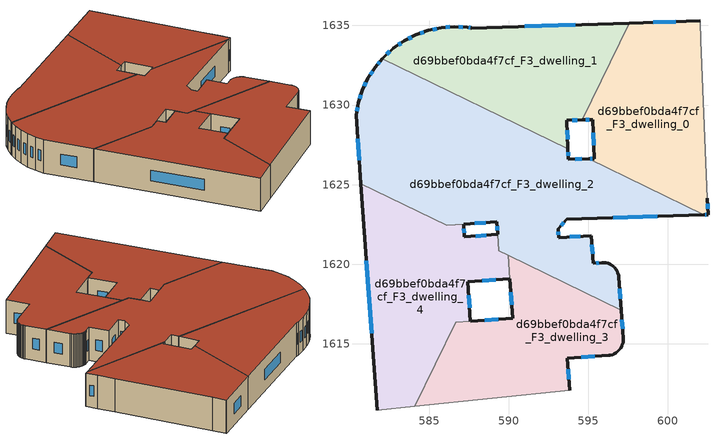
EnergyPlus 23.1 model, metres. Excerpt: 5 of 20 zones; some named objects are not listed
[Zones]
d69bbef0bda4f7cf_F3_dwelling_0
 floor to d69bbef0bda4f7cf_F2_dwelling_0 (EU_floor_Construction): 602.02,1635.29 602.03,1635.23 602.08,1634.07 602.42,1625.62 602.49,1624.15 602.53,1623.12 602.25,1623.11 595.02,1626.62 595.37,1626.63 595.28,1629.08 594.62,1629.06 597.58,1635.15 z9
 wall outside (EU_wall_Construction): 602.25,1623.11 602.53,1623.12 602.49,1624.15 / 594.62,1629.06 595.28,1629.08 595.37,1626.63 595.02,1626.62 / 602.03,1635.29 597.58,1635.15 z9:12
 wall adiabatic (EU_wall_Construction): 602.49,1624.15 602.42,1625.62 602.08,1634.07 602.03,1635.23 602.03,1635.29 z9:12
 wall to d69bbef0bda4f7cf_F3_dwelling_2 (EU_wall_Construction): 595.02,1626.62 602.25,1623.11 z9:12
 wall to d69bbef0bda4f7cf_F3_dwelling_1 (EU_wall_Construction): 597.58,1635.15 594.62,1629.06 z9:12
 window (EU_Window_Construction): 602.51,1623.47 602.5,1623.8 / 602.34,1623.11 602.43,1623.12 / 595.25,1626.63 595.14,1626.63 / 595.31,1628.25 595.34,1627.47 / 594.85,1629.07 595.06,1629.08 / 600.51,1635.24 599.09,1635.2 z10.02:10.98
 roof outside (EU_roof_Construction): 602.53,1623.12 602.49,1624.15 602.42,1625.62 602.08,1634.07 602.03,1635.23 602.03,1635.29 597.58,1635.15 594.62,1629.06 595.28,1629.08 595.37,1626.63 595.02,1626.62 602.25,1623.11 z12
d69bbef0bda4f7cf_F3_dwelling_1
 floor to d69bbef0bda4f7cf_F2_dwelling_1 (EU_floor_Construction): 597.58,1635.15 594.62,1629.06 593.67,1629.04 593.72,1627.25 582.07,1632.92 582.14,1633 582.75,1633.55 582.88,1633.65 583.43,1634.03 584.17,1634.4 584.95,1634.68 585.75,1634.86 586.58,1634.93 587.4,1634.89 587.67,1634.85 587.63,1634.83 z9
 wall outside (EU_wall_Construction): 587.68,1634.85 587.41,1634.89 586.58,1634.93 585.76,1634.86 584.95,1634.68 584.17,1634.4 583.43,1634.03 582.88,1633.65 582.75,1633.55 582.14,1633 582.07,1632.92 / 587.68,1634.85 587.64,1634.83 / 597.58,1635.15 587.64,1634.83 / 593.72,1627.25 593.67,1629.04 594.62,1629.06 z9:12
 wall to d69bbef0bda4f7cf_F3_dwelling_2 (EU_wall_Construction): 582.07,1632.92 593.72,1627.25 z9:12
 window (EU_Window_Construction): 583.92,1634.27 583.68,1634.15 / 584.68,1634.59 584.43,1634.5 / 585.48,1634.8 585.22,1634.74 / 586.3,1634.9 586.04,1634.88 / 587.12,1634.9 586.86,1634.91 / 587.58,1634.86 587.5,1634.87 / 594.2,1635.04 591.02,1634.94 / 593.99,1629.04 594.3,1629.05 / 593.7,1627.86 593.69,1628.43 / 582.55,1633.36 582.35,1633.19 / 583.24,1633.9 583.06,1633.78 z10.02:10.98
 roof outside (EU_roof_Construction): 594.62,1629.06 597.58,1635.15 587.64,1634.83 587.68,1634.85 587.41,1634.89 586.58,1634.93 585.76,1634.86 584.95,1634.68 584.17,1634.4 583.43,1634.03 582.88,1633.65 582.75,1633.55 582.14,1633 582.07,1632.92 593.72,1627.25 593.67,1629.04 z12
d69bbef0bda4f7cf_F3_dwelling_2
 floor to d69bbef0bda4f7cf_F2_dwelling_2 (EU_floor_Construction): 595.02,1626.62 602.25,1623.11 593.66,1622.84 593.1,1622.22 593.15,1621.66 595.19,1621.8 595.32,1620.06 595.86,1620.09 595.99,1620.1 596.12,1620.08 596.25,1620.05 596.37,1620 596.48,1619.93 596.58,1619.86 596.68,1619.77 596.76,1619.66 596.83,1619.55 596.87,1619.43 596.91,1619.3 596.93,1619.17 597.07,1617.11 589.39,1620.85 589.27,1622.66 586.12,1622.44 580.72,1625.06 580.41,1629.36 580.55,1630.13 580.81,1630.92 581.16,1631.67 581.61,1632.37 582.07,1632.92 593.72,1627.25 593.75,1626.59 z9
 wall outside (EU_wall_Construction): 587.18,1622.51 589.27,1622.66 589.32,1621.87 / 582.07,1632.92 581.61,1632.37 581.16,1631.67 580.81,1630.92 580.56,1630.13 580.41,1629.36 580.72,1625.06 / 595.02,1626.62 593.75,1626.59 593.72,1627.25 / 597.07,1617.11 596.93,1619.17 596.91,1619.3 596.87,1619.43 596.83,1619.55 596.76,1619.66 596.68,1619.77 596.58,1619.86 596.48,1619.93 596.37,1620 596.25,1620.05 596.12,1620.08 595.99,1620.1 595.86,1620.09 595.32,1620.06 595.19,1621.8 593.15,1621.66 593.1,1622.22 593.66,1622.84 602.25,1623.11 z9:12
 wall to d69bbef0bda4f7cf_F3_dwelling_4 (EU_wall_Construction): 586.12,1622.44 587.17,1622.51 / 580.72,1625.06 586.11,1622.44 / 589.32,1621.87 589.39,1620.85 589.98,1620.56 z9:12
 wall to d69bbef0bda4f7cf_F3_dwelling_3 (EU_wall_Construction): 589.98,1620.56 597.07,1617.11 z9:12
 window (EU_Window_Construction): 587.89,1622.56 588.56,1622.61 / 580.52,1627.89 580.61,1626.52 / 580.51,1629.87 580.46,1629.62 / 580.72,1630.65 580.64,1630.4 / 581.04,1631.42 580.93,1631.18 / 581.45,1632.13 581.31,1631.91 / 581.91,1632.73 581.77,1632.55 / 593.74,1626.81 593.73,1627.03 / 594.59,1626.61 594.18,1626.6 / 596.58,1622.93 599.33,1623.02 / 593.29,1622.43 593.47,1622.63 / 593.13,1621.85 593.12,1622.03 / 594.49,1621.76 593.84,1621.71 / 595.27,1620.65 595.23,1621.21 / 595.68,1620.08 595.5,1620.07 / 597.02,1617.81 596.98,1618.47 / 589.28,1622.39 589.3,1622.14 z10.02:10.98
 roof outside (EU_roof_Construction): 597.07,1617.11 596.93,1619.17 596.91,1619.3 596.87,1619.43 596.83,1619.55 596.76,1619.66 596.68,1619.77 596.58,1619.86 596.48,1619.93 596.37,1620 596.25,1620.05 596.12,1620.08 595.99,1620.1 595.86,1620.09 595.32,1620.06 595.19,1621.8 593.15,1621.66 593.1,1622.22 593.66,1622.84 602.25,1623.11 595.02,1626.62 593.75,1626.59 593.72,1627.25 582.07,1632.92 581.61,1632.37 581.16,1631.67 580.81,1630.92 580.55,1630.13 580.41,1629.36 580.72,1625.06 586.12,1622.44 589.27,1622.66 589.39,1620.85 z12
d69bbef0bda4f7cf_F3_dwelling_3
 floor to d69bbef0bda4f7cf_F2_dwelling_3 (EU_floor_Construction): 597.07,1617.11 597.2,1615.34 597.2,1615.21 597.19,1615.08 597.15,1614.96 597.1,1614.84 597.04,1614.72 596.97,1614.62 596.87,1614.52 596.77,1614.44 596.65,1614.38 596.53,1614.33 596.4,1614.29 596.28,1614.27 593.69,1614.09 593.83,1612.07 584.11,1611.07 586.68,1616.35 590.25,1616.61 589.98,1620.56 z9
 wall outside (EU_wall_Construction): 593.83,1612.07 593.69,1614.09 596.28,1614.27 596.4,1614.29 596.53,1614.33 596.65,1614.38 596.77,1614.44 596.87,1614.52 596.97,1614.62 597.04,1614.72 597.1,1614.84 597.15,1614.96 597.19,1615.08 597.2,1615.21 597.2,1615.34 597.07,1617.11 / 590.08,1619.09 590.25,1616.61 587.61,1616.42 z9:12
 wall adiabatic (EU_wall_Construction): 584.11,1611.07 593.83,1612.07 z9:12
 wall to d69bbef0bda4f7cf_F3_dwelling_4 (EU_wall_Construction): 587.6,1616.42 586.68,1616.36 / 586.68,1616.35 584.11,1611.07 / 589.98,1620.56 590.08,1619.09 z9:12
 window (EU_Window_Construction): 594.57,1614.15 595.4,1614.21 / 593.78,1612.76 593.73,1613.4 / 589.35,1616.54 588.51,1616.49 / 597.16,1615.94 597.12,1616.51 / 590.14,1618.25 590.19,1617.45 z10.02:10.98
 roof outside (EU_roof_Construction): 596.4,1614.29 596.53,1614.33 596.65,1614.38 596.77,1614.44 596.87,1614.52 596.97,1614.62 597.04,1614.72 597.1,1614.84 597.15,1614.96 597.19,1615.08 597.2,1615.21 597.2,1615.34 597.07,1617.11 589.98,1620.56 590.25,1616.61 586.68,1616.36 584.11,1611.07 593.83,1612.07 593.69,1614.09 596.28,1614.27 z12
d69bbef0bda4f7cf_F3_dwelling_4
 floor to d69bbef0bda4f7cf_F2_dwelling_4 (EU_floor_Construction): 589.32,1621.87 589.39,1620.85 589.98,1620.56 590.08,1619.09 587.43,1618.91 587.6,1616.42 586.68,1616.36 584.11,1611.07 581.73,1610.83 580.72,1625.06 586.12,1622.44 587.17,1622.51 587.22,1621.71 z9
 wall outside (EU_wall_Construction): 589.32,1621.87 587.22,1621.71 587.17,1622.51 / 587.6,1616.42 587.43,1618.91 590.08,1619.09 / 580.72,1625.06 581.73,1610.83 z9:12
 wall adiabatic (EU_wall_Construction): 581.73,1610.83 584.11,1611.07 z9:12
 window (EU_Window_Construction): 587.2,1621.99 587.19,1622.24 / 588.61,1621.82 587.94,1621.77 / 588.33,1618.97 589.18,1619.03 / 587.55,1617.27 587.49,1618.06 / 581.06,1620.22 581.39,1615.67 z10.02:10.98
 roof outside (EU_roof_Construction): 584.11,1611.07 586.68,1616.36 587.6,1616.42 587.43,1618.91 590.08,1619.09 589.98,1620.56 589.39,1620.85 589.32,1621.87 587.22,1621.71 587.17,1622.51 586.12,1622.44 580.72,1625.06 581.73,1610.83 z12
[Building]
EU S2 Campaign: North Axis=0; Terrain=City; Solar Distribution=FullExterior
[Site:Location]
Vienna: Latitude=48; Longitude=16.5; Time Zone=1; Elevation=183
[SizingPeriod:WeatherFileDays]
AnnualSizingPeriod: Begin Month=1; Begin Day of Month=1; End Month=12; End Day of Month=31; Day of Week for Start Day=Monday; Use Weather File Daylight Saving Period=No; Use Weather File Rain and Snow Indicators=No
[MATERIAL]
EU_InternalMass_Material: Roughness=MediumRough; Thickness=0.1; Conductivity=1; Density=1800; Specific Heat=900; Thermal Absorptance=0.9; Solar Absorptance=0.7; Visible Absorptance=0.7
[MATERIAL:NOMASS] Roughness=MediumRough; Thermal Absorptance=0.9; Solar Absorptance=0.7; Visible Absorptance=0.7
Name | Thermal Resistance
EU_wall_NoMass | 0.942466
EU_roof_NoMass | 0.551687
EU_floor_NoMass | 0.66527
[WINDOWMATERIAL:SIMPLEGLAZINGSYSTEM]
EU_Window_SimpleGlazing: UFactor=2.03367; Solar Heat Gain Coefficient=0.65; Visible Transmittance=0.65
[CONSTRUCTION]
EU_wall_Construction: EU_wall_NoMass
EU_roof_Construction: EU_roof_NoMass
EU_floor_Construction: EU_floor_NoMass
EU_Window_Construction: EU_Window_SimpleGlazing
EU_InternalMass_Construction: EU_InternalMass_Material
[ZONE] Type=1; Multiplier=1; Ceiling Height=autocalculate; Floor Area=autocalculate; Part of Total Floor Area=Yes
Name | Volume
d69bbef0bda4f7cf_F3_dwelling_0 | 203.012
d69bbef0bda4f7cf_F3_dwelling_1 | 203.039
d69bbef0bda4f7cf_F3_dwelling_2 | 402.417
d69bbef0bda4f7cf_F3_dwelling_3 | 192.052
d69bbef0bda4f7cf_F3_dwelling_4 | 217.646
[INTERNALMASS] Construction=EU_InternalMass_Construction
Name | Zone or ZoneList | Surface Area
d69bbef0bda4f7cf_F3_dwelling_0_EU_InternalMass | d69bbef0bda4f7cf_F3_dwelling_0 | 67.6709
d69bbef0bda4f7cf_F3_dwelling_1_EU_InternalMass | d69bbef0bda4f7cf_F3_dwelling_1 | 67.6801
d69bbef0bda4f7cf_F3_dwelling_2_EU_InternalMass | d69bbef0bda4f7cf_F3_dwelling_2 | 134.15
d69bbef0bda4f7cf_F3_dwelling_3_EU_InternalMass | d69bbef0bda4f7cf_F3_dwelling_3 | 64.026
d69bbef0bda4f7cf_F3_dwelling_4_EU_InternalMass | d69bbef0bda4f7cf_F3_dwelling_4 | 72.5488
[OTHEREQUIPMENT] Fuel Type=Electricity; Design Level Calculation Method=Watts/Area; Power per Zone Floor Area=1; Fraction Latent=0; Fraction Radiant=0; Fraction Lost=0; Carbon Dioxide Generation Rate=0; EndUse Subcategory=EU_Step8_InternalGains
Name | Zone or ZoneList or Space or SpaceList | Schedule
EU_Step8_InternalGain_d69bbef0bda4f7cf_F3_dwelling_0_f000 | d69bbef0bda4f7cf_F3_dwelling_0 | EU_Step8_GainSchedule_d69bbef0bda4f7cf_F3_dwelling_0_f000
EU_Step8_InternalGain_d69bbef0bda4f7cf_F3_dwelling_1_f000 | d69bbef0bda4f7cf_F3_dwelling_1 | EU_Step8_GainSchedule_d69bbef0bda4f7cf_F3_dwelling_1_f000
EU_Step8_InternalGain_d69bbef0bda4f7cf_F3_dwelling_2_f000 | d69bbef0bda4f7cf_F3_dwelling_2 | EU_Step8_GainSchedule_d69bbef0bda4f7cf_F3_dwelling_2_f000
EU_Step8_InternalGain_d69bbef0bda4f7cf_F3_dwelling_3_f000 | d69bbef0bda4f7cf_F3_dwelling_3 | EU_Step8_GainSchedule_d69bbef0bda4f7cf_F3_dwelling_3_f000
EU_Step8_InternalGain_d69bbef0bda4f7cf_F3_dwelling_4_f000 | d69bbef0bda4f7cf_F3_dwelling_4 | EU_Step8_GainSchedule_d69bbef0bda4f7cf_F3_dwelling_4_f000
[ZONEVENTILATION:DESIGNFLOWRATE] Schedule=EU_AlwaysOn; Design Flow Rate Calculation Method=AirChanges/Hour; Air Changes per Hour=0.530523; Ventilation Type=Natural; Fan Pressure Rise=0; Fan Total Efficiency=1; Constant Term Coefficient=1; Temperature Term Coefficient=0; Velocity Term Coefficient=0; Velocity Squared Term Coefficient=0; Minimum Indoor Temperature=-100; Maximum Indoor Temperature=100; Delta Temperature=-100; Minimum Outdoor Temperature=-100; Maximum Outdoor Temperature=100; Maximum Wind Speed=40
Name | Zone or ZoneList or Space or SpaceList
EU_ConstantAir_d69bbef0bda4f7cf_F3_dwelling_0 | d69bbef0bda4f7cf_F3_dwelling_0
EU_ConstantAir_d69bbef0bda4f7cf_F3_dwelling_1 | d69bbef0bda4f7cf_F3_dwelling_1
EU_ConstantAir_d69bbef0bda4f7cf_F3_dwelling_2 | d69bbef0bda4f7cf_F3_dwelling_2
EU_ConstantAir_d69bbef0bda4f7cf_F3_dwelling_3 | d69bbef0bda4f7cf_F3_dwelling_3
EU_ConstantAir_d69bbef0bda4f7cf_F3_dwelling_4 | d69bbef0bda4f7cf_F3_dwelling_4
[HVACTEMPLATE:ZONE:IDEALLOADSAIRSYSTEM] System Availability Schedule=EU_AlwaysOn; Maximum Heating Supply Air Temperature=50; Minimum Cooling Supply Air Temperature=13; Maximum Heating Supply Air Humidity Ratio=0.0156; Minimum Cooling Supply Air Humidity Ratio=0.0077; Heating Limit=NoLimit; Cooling Limit=NoLimit; Heating Availability Schedule=EU_AlwaysOn; Cooling Availability Schedule=EU_CoolingOff; Dehumidification Control Type=ConstantSensibleHeatRatio; Cooling Sensible Heat Ratio=0.7; Dehumidification Setpoint=60; Humidification Control Type=None; Humidification Setpoint=30; Outdoor Air Method=None; Outdoor Air Flow Rate per Person=0.00944; Outdoor Air Flow Rate per Zone Floor Area=0; Outdoor Air Flow Rate per Zone=0; Demand Controlled Ventilation Type=None; Outdoor Air Economizer Type=NoEconomizer; Heat Recovery Type=None; Sensible Heat Recovery Effectiveness=0.7; Latent Heat Recovery Effectiveness=0.65
Name | Template Thermostat
d69bbef0bda4f7cf_F3_dwelling_0 | EU_HeatOnly_d69bbef0bda4f7cf_F3_dwelling_0
d69bbef0bda4f7cf_F3_dwelling_1 | EU_HeatOnly_d69bbef0bda4f7cf_F3_dwelling_1
d69bbef0bda4f7cf_F3_dwelling_2 | EU_HeatOnly_d69bbef0bda4f7cf_F3_dwelling_2
d69bbef0bda4f7cf_F3_dwelling_3 | EU_HeatOnly_d69bbef0bda4f7cf_F3_dwelling_3
d69bbef0bda4f7cf_F3_dwelling_4 | EU_HeatOnly_d69bbef0bda4f7cf_F3_dwelling_4
[SIZING:ZONE] Zone Cooling Design Supply Air Temperature Input Method=SupplyAirTemperature; Zone Cooling Design Supply Air Temperature=13; Zone Heating Design Supply Air Temperature Input Method=SupplyAirTemperature; Zone Heating Design Supply Air Temperature=50; Zone Cooling Design Supply Air Humidity Ratio=0.008; Zone Heating Design Supply Air Humidity Ratio=0.008; Cooling Design Air Flow Method=DesignDay; Cooling Design Air Flow Rate=0; Cooling Minimum Air Flow per Zone Floor Area=0.000762; Cooling Minimum Air Flow=0; Cooling Minimum Air Flow Fraction=0.2; Heating Design Air Flow Method=DesignDay; Heating Design Air Flow Rate=0; Heating Maximum Air Flow per Zone Floor Area=0.002032; Heating Maximum Air Flow=0.141576; Heating Maximum Air Flow Fraction=0.3; Account for Dedicated Outdoor Air System=No; Dedicated Outdoor Air System Control Strategy=NeutralSupplyAir; Dedicated Outdoor Air Low Setpoint Temperature for Design=autosize; Dedicated Outdoor Air High Setpoint Temperature for Design=autosize; Zone Load Sizing Method=Sensible Load Only No Latent Load; Zone Latent Cooling Design Supply Air Humidity Ratio Input Method=HumidityRatioDifference; Zone Cooling Design Supply Air Humidity Ratio Difference=0.005; Zone Latent Heating Design Supply Air Humidity Ratio Input Method=HumidityRatioDifference; Zone Humidification Design Supply Air Humidity Ratio Difference=0.005
d69bbef0bda4f7cf_F3_dwelling_0; d69bbef0bda4f7cf_F3_dwelling_1; d69bbef0bda4f7cf_F3_dwelling_2; d69bbef0bda4f7cf_F3_dwelling_3; d69bbef0bda4f7cf_F3_dwelling_4
[SCHEDULE:CONSTANT]
Name | Hourly Value
EU_AlwaysOn | 1
EU_CoolingOff | 0
[SCHEDULE:FILE] Column Number=1; Rows to Skip at Top=0; Number of Hours of Data=8760; Column Separator=Comma; Interpolate to Timestep=No; Minutes per Item=60; Adjust Schedule for Daylight Savings=Yes
Name | File
EU_Step8_GainSchedule_d69bbef0bda4f7cf_F3_dwelling_0_f000 | ../../schedules/d69bbef0bda4f7cf/d69bbef0bda4f7cf_F3_dwelling_0_f000_gain.csv
EU_Step8_GainSchedule_d69bbef0bda4f7cf_F3_dwelling_1_f000 | ../../schedules/d69bbef0bda4f7cf/d69bbef0bda4f7cf_F3_dwelling_1_f000_gain.csv
EU_Step8_GainSchedule_d69bbef0bda4f7cf_F3_dwelling_2_f000 | ../../schedules/d69bbef0bda4f7cf/d69bbef0bda4f7cf_F3_dwelling_2_f000_gain.csv
EU_Step8_GainSchedule_d69bbef0bda4f7cf_F3_dwelling_3_f000 | ../../schedules/d69bbef0bda4f7cf/d69bbef0bda4f7cf_F3_dwelling_3_f000_gain.csv
EU_Step8_GainSchedule_d69bbef0bda4f7cf_F3_dwelling_4_f000 | ../../schedules/d69bbef0bda4f7cf/d69bbef0bda4f7cf_F3_dwelling_4_f000_gain.csv
